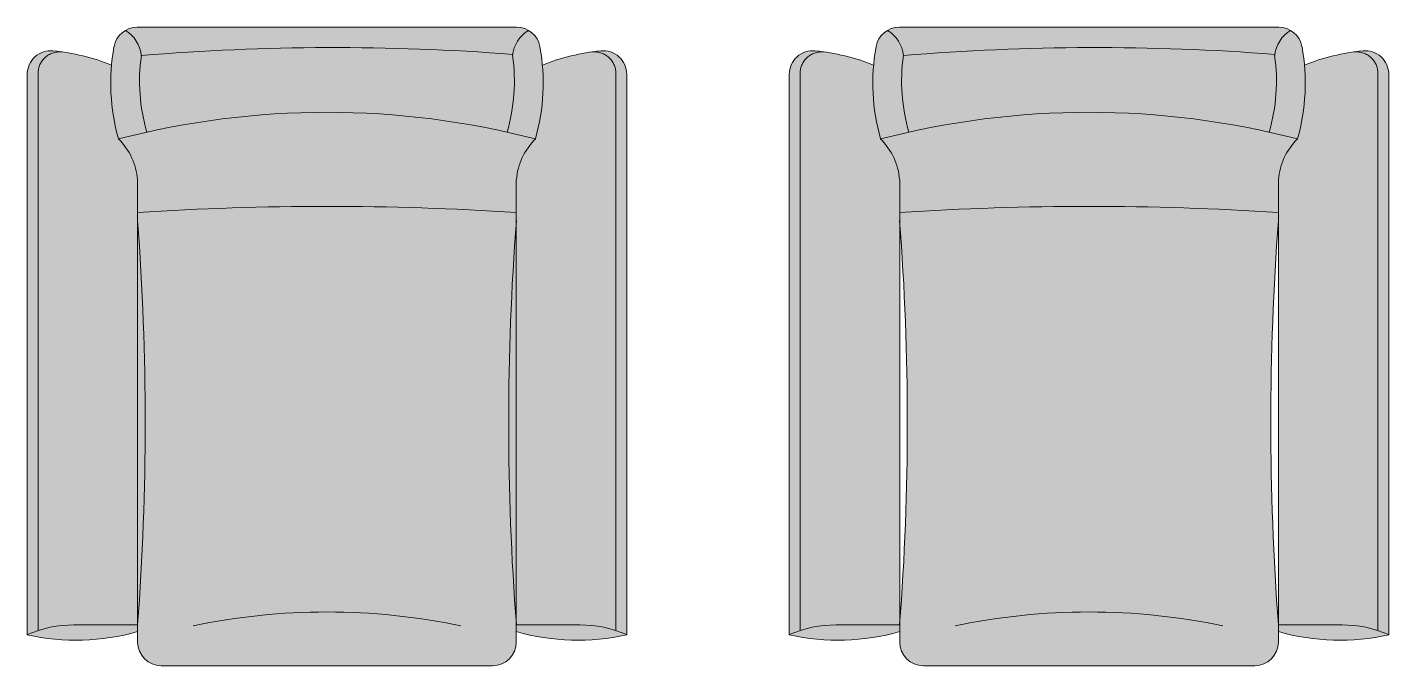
# Model space of a CAD drawing. Header units: metres. Extents: x 288.7 to 299.7, y 162.6 to 172.2.
# Drawn here: x 295.778 to 297.504, y 165.728 to 166.538 of the extents above; entities that cross this region are included whole.
import ezdxf

# ---------------------------------------------------------------- set-up
doc = ezdxf.new("R2010")
doc.units = ezdxf.units.M
doc.linetypes.add('HIDDEN2', pattern=[4.7625, 3.175, -1.5875])
doc.layers.add('estofado', color=7, linetype='Continuous', lineweight=25)
doc.layers.add('mesa', color=7, linetype='Continuous', lineweight=9)

# ---------------------------------------------------------------- blocks, each defined once
blk = doc.blocks.new('Polt Gal Grando')
at = {"layer": 'estofado', "lineweight": 9, "ltscale": 1.8}
h = blk.add_hatch(color=256, dxfattribs=at)
h.dxf.hatch_style = 1
h.set_gradient(color1=(196, 197, 202), one_color=1, tint=1)
h.paths.add_polyline_path([(-0.2353, 0.774, 0.235094), (-0.2555, 0.806, 0.220491), (-0.27, 0.7853, 0.113403), (-0.2643, 0.6683, -0.008805), (-0.2282, 0.677, -0.107714)])
h = blk.add_hatch(color=256, dxfattribs=at)
h.dxf.hatch_style = 1
h.set_gradient(color1=(196, 197, 202), one_color=1, tint=1, name='INVCURVED')
h.paths.add_polyline_path([(0.2555, 0.806, 0.132078), (0.2404, 0.81), (-0.2404, 0.81, 0.132078), (-0.2555, 0.806, -0.235094), (-0.2353, 0.774, -0.039992), (0.2355, 0.7755, -0.225589)])
h = blk.add_hatch(color=256, dxfattribs=at)
h.dxf.hatch_style = 1
h.set_gradient(color1=(196, 197, 202), one_color=1, tint=1)
h.paths.add_polyline_path([(0.27, 0.7853, 0.220491), (0.2555, 0.806, 0.235094), (0.2353, 0.774, -0.107714), (0.2282, 0.677, -0.008805), (0.2643, 0.6683, 0.113403)])
h = blk.add_hatch(color=256, dxfattribs=at)
h.dxf.hatch_style = 1
h.set_gradient(color1=(196, 197, 202), one_color=1, tint=1)
h.paths.add_polyline_path([(-0.3662, 0.7531, -0.423082), (-0.3357, 0.7786, 0.010301), (-0.347, 0.78, 0.444158), (-0.38, 0.7501), (-0.38, 0.0394, -0.02581), (-0.3662, 0.0447)])
h = blk.add_hatch(color=256, dxfattribs=at)
h.dxf.hatch_style = 1
h.set_gradient(color1=(196, 197, 202), one_color=1, tint=1)
h.paths.add_polyline_path([(-0.24, 0.5748), (-0.24, 0.6166, 0.179981), (-0.2643, 0.6683, -0.090631), (-0.2731, 0.7619, 0.058925), (-0.3357, 0.7786, 0.423082), (-0.3662, 0.7531), (-0.3662, 0.0447, -0.080838), (-0.3207, 0.0518), (-0.24, 0.0518)])
h = blk.add_hatch(color=256, dxfattribs=at)
h.dxf.hatch_style = 1
h.set_gradient(color1=(196, 197, 202), one_color=1, tint=1, name='CYLINDER')
h.paths.add_polyline_path([(0.2353, 0.774, -0.009026), (0.2355, 0.7755, 0.039992), (-0.2353, 0.774, 0.107714), (-0.2282, 0.677, -0.109682), (0.2282, 0.677, 0.107714)])
h = blk.add_hatch(color=256, dxfattribs=at)
h.dxf.hatch_style = 1
h.set_gradient(color1=(196, 197, 202), one_color=1, tint=1)
h.paths.add_polyline_path([(0.3662, 0.7531, 0.423082), (0.3357, 0.7786, 0.058925), (0.2731, 0.7619, -0.090631), (0.2643, 0.6683, 0.179981), (0.24, 0.6166), (0.24, 0.5748), (0.24, 0.0518), (0.3207, 0.0518, -0.080838), (0.3662, 0.0447)])
h = blk.add_hatch(color=256, dxfattribs=at)
h.dxf.hatch_style = 1
h.set_gradient(color1=(196, 197, 202), one_color=1, tint=1)
h.paths.add_polyline_path([(0.38, 0.7501, 0.444167), (0.347, 0.78, 0.0103), (0.3357, 0.7786, -0.423082), (0.3662, 0.7531), (0.3662, 0.0447, -0.02581), (0.38, 0.0394)])
h = blk.add_hatch(color=256, dxfattribs=at)
h.dxf.hatch_style = 1
h.set_gradient(color1=(196, 197, 202), one_color=1, tint=1, name='CURVED')
h.paths.add_polyline_path([(0.2643, 0.6683, 0.12754), (-0.2643, 0.6683, -0.179981), (-0.24, 0.6166), (-0.24, 0.5748, -0.033096), (0.24, 0.5748), (0.24, 0.6166, -0.179981)])
h = blk.add_hatch(color=256, dxfattribs=at)
h.dxf.hatch_style = 1
h.set_gradient(color1=(196, 197, 202), one_color=1, tint=1, name='CYLINDER')
h.paths.add_polyline_path([(0.24, 0.03, -0.414214), (0.21, 0), (-0.21, 0, -0.414214), (-0.24, 0.03), (-0.24, 0.0433, -0.126088), (-0.38, 0.0394, -0.106871), (-0.3207, 0.0518), (-0.24, 0.0518), (-0.24, 0.5748, -0.033096), (0.24, 0.5748), (0.24, 0.0518), (0.3207, 0.0518, -0.106871), (0.38, 0.0394, -0.126088), (0.24, 0.0433)])
for p, q in [((0.2404, 0.81), (-0.2404, 0.81)), ((-0.38, 0.0394), (-0.38, 0.7501)), ((0.38, 0.0394), (0.38, 0.7501)), ((-0.24, 0.6166), (-0.24, 0.5748)), ((0.24, 0.5748), (0.24, 0.6166)), ((-0.24, 0.5748), (-0.24, 0.0518)), ((0.24, 0.0518), (0.24, 0.5748)), ((-0.24, 0.0518), (-0.24, 0.03)), ((0.24, 0.03), (0.24, 0.0518)), ((-0.21, 0), (0.21, 0))]:
    blk.add_line(p, q, dxfattribs=at)
at = {"layer": 'estofado', "linetype": 'HIDDEN2', "lineweight": 5, "ltscale": 1.8}
for p, q in [((-0.3662, 0.7531), (-0.3662, 0.0447)), ((0.3662, 0.7531), (0.3662, 0.0447))]:
    blk.add_line(p, q, dxfattribs=at)
at = {"layer": 'estofado', "lineweight": 5, "ltscale": 1.8}
for p, q in [((-0.3207, 0.0518), (-0.24, 0.0518)), ((0.3207, 0.0518), (0.24, 0.0518))]:
    blk.add_line(p, q, dxfattribs=at)
at = {"layer": 'estofado', "lineweight": 9, "ltscale": 1.8}
for centre, radius, start, end in [((-0.2404, 0.78), 0.03, 90, 169.8381), ((0.2404, 0.78), 0.03, 10.1619, 90), ((-0.35, 0.7501), 0.03, 84.2032, 180), ((-0.3748, 0.5056), 0.2758, 68.3536, 84.2032), ((-0.0125, 0.7391), 0.2616, 169.8381, 195.717), ((0.0125, 0.7391), 0.2616, 344.283, 10.1619), ((0.3748, 0.5056), 0.2758, 95.7968, 111.6464), ((0.35, 0.7501), 0.03, 0, 95.7968), ((-0.3217, 0.6098), 0.0819, 4.7613, 45.573), ((0.3217, 0.6098), 0.0819, 134.427, 175.2387), ((0, -3.0471), 3.6298, 86.2089, 93.7911), ((-3.644, 0.3082), 3.4136, 355.6916, 4.3084), ((3.644, 0.3082), 3.4136, 175.6916, 184.3084), ((-0.3175, 0.3145), 0.2821, 257.1945, 285.9401), ((0.3175, 0.3145), 0.2821, 254.0599, 282.8055), ((-0.21, 0.03), 0.03, 180, 270), ((0.21, 0.03), 0.03, 270, 360)]:
    blk.add_arc(centre, radius, start, end, dxfattribs=at)
at = {"layer": 'estofado', "lineweight": 5, "ltscale": 1.8}
for centre, radius, start, end in [((-0.2775, 0.7697), 0.0424, 5.8594, 58.7781), ((0.2775, 0.7697), 0.0424, 121.2219, 174.1406), ((0.0096, -2.1634), 2.9476, 85.6048, 94.7653), ((-0.0091, 0.7416), 0.2285, 171.8529, 196.4443), ((0.0091, 0.7416), 0.2285, 343.5557, 8.1471), ((0, -0.351), 1.053, 75.4635, 104.5365), ((-0.3217, -0.0916), 0.1434, 89.5649, 113.9654), ((0, -0.7653), 0.8335, 78.2438, 101.7562), ((0.3217, -0.0916), 0.1434, 66.0346, 90.4351)]:
    blk.add_arc(centre, radius, start, end, dxfattribs=at)
at = {"layer": 'estofado', "linetype": 'HIDDEN2', "lineweight": 5, "ltscale": 1.8}
for centre, start, end in [((-0.3386, 0.7511), 84.0015, 175.7307), ((0.3386, 0.7511), 4.2693, 95.9985)]:
    blk.add_arc(centre, 0.0277, start, end, dxfattribs=at)
blk = doc.blocks.new('polt Gal Grando bege claro')
at = {"layer": 'mesa', "ltscale": 0.8}
h = blk.add_hatch(color=256, dxfattribs=at)
h.dxf.hatch_style = 1
h.set_gradient(color1=(200, 186, 167), color2=(243, 240, 236), one_color=1, tint=0.94, name='CURVED')
h.paths.add_polyline_path([(0.2555, 0.806, 0.132078), (0.2404, 0.81), (-0.2404, 0.81, 0.132078), (-0.2555, 0.806, -0.235094), (-0.2353, 0.774, -0.039992), (0.2355, 0.7755, -0.225589)])
h.paths.add_polyline_path([(-0.2353, 0.774, 0.235094), (-0.2555, 0.806, 0.220491), (-0.27, 0.7853, 0.113403), (-0.2643, 0.6683, -0.008805), (-0.2282, 0.677, -0.107714)])
h.paths.add_polyline_path([(0.27, 0.7853, 0.220491), (0.2555, 0.806, 0.235094), (0.2353, 0.774, -0.107714), (0.2282, 0.677, -0.008805), (0.2643, 0.6683, 0.113403)])
h = blk.add_hatch(color=256, dxfattribs=at)
h.dxf.hatch_style = 1
h.set_gradient(color1=(200, 186, 167), color2=(163, 140, 108), one_color=1, tint=0.53)
h.paths.add_polyline_path([(-0.3662, 0.7531, -0.423082), (-0.3357, 0.7786, 0.0103), (-0.347, 0.78, 0.440917), (-0.38, 0.7504, 0.002717), (-0.38, 0.7501), (-0.38, 0.0394, -0.02581), (-0.3662, 0.0447)])
h = blk.add_hatch(color=256, dxfattribs=at)
h.dxf.hatch_style = 1
h.set_gradient(color1=(200, 186, 167), color2=(243, 240, 236), one_color=1, tint=0.94)
h.paths.add_polyline_path([(-0.24, 0.5748), (-0.24, 0.6166, 0.179981), (-0.2643, 0.6683, -0.090631), (-0.2731, 0.7619, 0.058925), (-0.3357, 0.7786, 0.423082), (-0.3662, 0.7531), (-0.3662, 0.0447, -0.080838), (-0.3207, 0.0518), (-0.24, 0.0518)])
h = blk.add_hatch(color=256, dxfattribs=at)
h.dxf.hatch_style = 1
h.set_gradient(color1=(200, 186, 167), color2=(243, 240, 236), one_color=1, tint=0.94, name='CURVED')
h.paths.add_polyline_path([(0.2353, 0.774, -0.009026), (0.2355, 0.7755, 0.039992), (-0.2353, 0.774, 0.107714), (-0.2282, 0.677, -0.109682), (0.2282, 0.677, 0.107714)])
h = blk.add_hatch(color=256, dxfattribs=at)
h.dxf.hatch_style = 1
h.set_gradient(color1=(200, 186, 167), color2=(243, 240, 236), one_color=1, tint=0.94)
h.paths.add_polyline_path([(0.3662, 0.7531, 0.423082), (0.3357, 0.7786, 0.058925), (0.2731, 0.7619, -0.090631), (0.2643, 0.6683, 0.179981), (0.24, 0.6166), (0.24, 0.5748), (0.24, 0.0518), (0.3207, 0.0518, -0.080838), (0.3662, 0.0447)])
h = blk.add_hatch(color=256, dxfattribs=at)
h.dxf.hatch_style = 1
h.set_gradient(color1=(200, 186, 167), color2=(163, 140, 108), one_color=1, tint=0.53)
h.paths.add_polyline_path([(0.38, 0.7501, 0.444167), (0.347, 0.78, 0.0103), (0.3357, 0.7786, -0.423082), (0.3662, 0.7531), (0.3662, 0.0447, -0.02581), (0.38, 0.0394)])
h = blk.add_hatch(color=256, dxfattribs=at)
h.dxf.hatch_style = 1
h.set_gradient(color1=(200, 186, 167), color2=(243, 240, 236), one_color=1, tint=0.94, name='CURVED')
h.paths.add_polyline_path([(0.24, 0.6166, -0.179981), (0.2643, 0.6683, 0.12754), (-0.2643, 0.6683, -0.179981), (-0.24, 0.6166), (-0.24, 0.5748, -0.033096), (0.24, 0.5748)])
h = blk.add_hatch(color=256, dxfattribs=at)
h.dxf.hatch_style = 1
h.set_gradient(color1=(200, 186, 167), color2=(243, 240, 236), one_color=1, tint=0.94, name='CURVED')
h.paths.add_polyline_path([(0.24, 0.5647), (0.24, 0.5748, 0.033096), (-0.24, 0.5748), (-0.24, 0.5647, -0.037616), (-0.24, 0.0518), (-0.24, 0.03, 0.414214), (-0.21, 0), (0.21, 0, 0.414217), (0.24, 0.03, -0.000003), (0.24, 0.03), (0.24, 0.0518, -0.037616)])
h = blk.add_hatch(color=256, dxfattribs=at)
h.dxf.hatch_style = 1
h.set_gradient(color1=(200, 186, 167), color2=(163, 140, 108), one_color=1, tint=0.53)
h.paths.add_polyline_path([(-0.24, 0.0433), (-0.24, 0.0518), (-0.3207, 0.0518, 0.106871), (-0.38, 0.0394, 0.126088)])
h = blk.add_hatch(color=256, dxfattribs=at)
h.dxf.hatch_style = 1
h.set_gradient(color1=(200, 186, 167), color2=(163, 140, 108), one_color=1, tint=0.53)
h.paths.add_polyline_path([(0.38, 0.0394, 0.106871), (0.3207, 0.0518), (0.24, 0.0518), (0.24, 0.0433, 0.126088)])
at = {"layer": 'estofado', "lineweight": 9, "ltscale": 1.8}
for p, q in [((0.2404, 0.81), (-0.2404, 0.81)), ((-0.38, 0.0394), (-0.38, 0.7501)), ((0.38, 0.0394), (0.38, 0.7501)), ((-0.24, 0.6166), (-0.24, 0.5748)), ((0.24, 0.5748), (0.24, 0.6166)), ((-0.24, 0.5748), (-0.24, 0.0518)), ((0.24, 0.0518), (0.24, 0.5748)), ((-0.24, 0.0518), (-0.24, 0.03)), ((0.24, 0.03), (0.24, 0.0518)), ((-0.21, 0), (0.21, 0))]:
    blk.add_line(p, q, dxfattribs=at)
at = {"layer": 'estofado', "linetype": 'HIDDEN2', "lineweight": 5, "ltscale": 1.8}
for p, q in [((-0.3662, 0.7531), (-0.3662, 0.0447)), ((0.3662, 0.7531), (0.3662, 0.0447))]:
    blk.add_line(p, q, dxfattribs=at)
at = {"layer": 'estofado', "lineweight": 5, "ltscale": 1.8}
for p, q in [((-0.3207, 0.0518), (-0.24, 0.0518)), ((0.3207, 0.0518), (0.24, 0.0518))]:
    blk.add_line(p, q, dxfattribs=at)
at = {"layer": 'estofado', "lineweight": 9, "ltscale": 1.8}
for centre, radius, start, end in [((-0.2404, 0.78), 0.03, 90, 169.8381), ((0.2404, 0.78), 0.03, 10.1619, 90), ((-0.35, 0.7501), 0.03, 84.2032, 180), ((-0.3748, 0.5056), 0.2758, 68.3536, 84.2032), ((-0.0125, 0.7391), 0.2616, 169.8381, 195.717), ((0.0125, 0.7391), 0.2616, 344.283, 10.1619), ((0.3748, 0.5056), 0.2758, 95.7968, 111.6464), ((0.35, 0.7501), 0.03, 0, 95.7968), ((-0.3217, 0.6098), 0.0819, 4.7613, 45.573), ((0.3217, 0.6098), 0.0819, 134.427, 175.2387), ((0, -3.0471), 3.6298, 86.2089, 93.7911), ((-3.644, 0.3082), 3.4136, 355.6916, 4.3084), ((3.644, 0.3082), 3.4136, 175.6916, 184.3084), ((-0.3175, 0.3145), 0.2821, 257.1945, 285.9401), ((0.3175, 0.3145), 0.2821, 254.0599, 282.8055), ((-0.21, 0.03), 0.03, 180, 270), ((0.21, 0.03), 0.03, 270, 360)]:
    blk.add_arc(centre, radius, start, end, dxfattribs=at)
at = {"layer": 'estofado', "lineweight": 5, "ltscale": 1.8}
for centre, radius, start, end in [((-0.2775, 0.7697), 0.0424, 5.8594, 58.7781), ((0.2775, 0.7697), 0.0424, 121.2219, 174.1406), ((0.0096, -2.1634), 2.9476, 85.6048, 94.7653), ((-0.0091, 0.7416), 0.2285, 171.8529, 196.4443), ((0.0091, 0.7416), 0.2285, 343.5557, 8.1471), ((0, -0.351), 1.053, 75.4635, 104.5365), ((-0.3217, -0.0916), 0.1434, 89.5649, 113.9654), ((0, -0.7653), 0.8335, 78.2438, 101.7562), ((0.3217, -0.0916), 0.1434, 66.0346, 90.4351)]:
    blk.add_arc(centre, radius, start, end, dxfattribs=at)
at = {"layer": 'estofado', "linetype": 'HIDDEN2', "lineweight": 5, "ltscale": 1.8}
for centre, start, end in [((-0.3386, 0.7511), 84.0015, 175.7307), ((0.3386, 0.7511), 4.2693, 95.9985)]:
    blk.add_arc(centre, 0.0277, start, end, dxfattribs=at)

msp = doc.modelspace()

# ---------------------------------------------------------------- block references
at = {"layer": 'estofado', "lineweight": 9}
msp.add_blockref('Polt Gal Grando', (296.1576, 165.7277), dxfattribs=at)
at = {"layer": 'mesa'}
msp.add_blockref('polt Gal Grando bege claro', (297.1236, 165.7277), dxfattribs=at)

doc.saveas('drawing.dxf')
